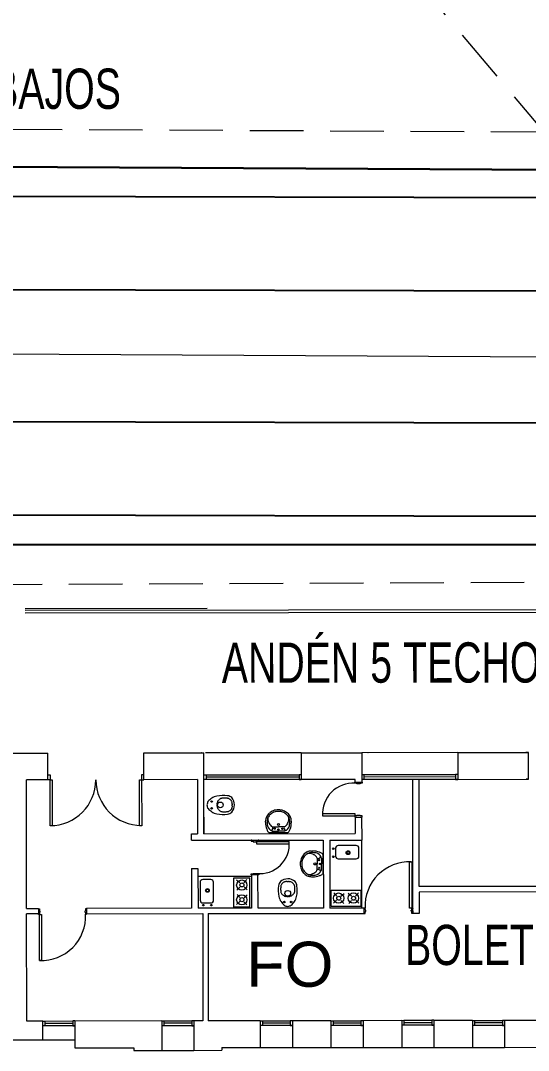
# Model space of a CAD drawing. Header units: millimetres. Extents: x 2669 to 3716, y 1967 to 2664.
# Drawn here: x 3412.91 to 3422.39, y 2214.03 to 2233.24 of the extents above; entities that cross this region are included whole.
import ezdxf

# ---------------------------------------------------------------- set-up
doc = ezdxf.new("R2010")
doc.units = ezdxf.units.MM
doc.linetypes.add('DASHED2', pattern=[0.375, 0.25, -0.125])
for name, color, linetype, lineweight in [('01 Textos', 7, 'Continuous', 15), ('03 Cerramientos', 7, 'Continuous', 15), ('03 Muros', 7, 'Continuous', 13), ('03 Proyecciones', 7, 'Continuous', 20), ('03 Sube', 7, 'Continuous', 15), ('04 Plataformas', 7, 'Continuous', 30), ('05 Bloques', 7, 'Continuous', 5)]:
    doc.layers.add(name, color=color, linetype=linetype, lineweight=lineweight)
doc.layers.add('vías', color=8, linetype='Continuous')
doc.styles.add('ARIAL', font='arial.ttf', dxfattribs={"width": 0.7})
doc.styles.add('ROMANS', font='arial.ttf', dxfattribs={"width": 0.7})
doc.linetypes.add('FENCELINE2', pattern='A,0.25,-0.1,[132,ltypeshp.shx,S=0.1,R=0,X=-0.1,Y=0],-0.1,1', length=1.45)

msp = doc.modelspace()

# ---------------------------------------------------------------- linework, layer by layer
at = {"layer": '03 Cerramientos', "linetype": 'FENCELINE2', "ltscale": 3}
msp.add_line((3400.865, 2227.086), (3424.371, 2226.963), dxfattribs=at)
at = {"layer": '03 Cerramientos'}
for p, q in [((3413, 2222.275), (3416.4, 2222.279)), ((3413, 2222.242), (3422.9, 2222.253)), ((3413, 2222.192), (3430.393, 2222.211)), ((3421.074, 2219.586), (3419.284, 2219.584)), ((3419.404, 2219.584), (3419.394, 2219.584)), ((3422.353, 2219.588), (3422.343, 2219.588)), ((3422.394, 2219.588), (3422.343, 2219.588)), ((3422.353, 2219.588), (3422.394, 2219.588)), ((3422.394, 2219.588), (3422.384, 2219.588)), ((3422.394, 2219.088), (3422.394, 2219.588)), ((3413.424, 2219.078), (3413.424, 2219.578)), ((3413.424, 2219.578), (3413.424, 2219.578)), ((3416.294, 2219.581), (3416.284, 2219.581)), ((3418.154, 2219.583), (3416.364, 2219.581)), ((3413.424, 2219.168), (3413.464, 2219.168)), ((3413.464, 2219.078), (3413.424, 2219.078)), ((3413.424, 2219.078), (3413.424, 2219.078)), ((3413.464, 2219.168), (3413.464, 2219.123)), ((3413.464, 2219.123), (3413.464, 2219.123)), ((3413.464, 2219.123), (3413.464, 2219.123)), ((3413.464, 2219.123), (3413.464, 2219.123)), ((3413.464, 2219.123), (3413.464, 2219.078)), ((3413.465, 2218.218), (3413.464, 2219.078)), ((3413.464, 2219.078), (3413.504, 2219.078)), ((3413.504, 2219.078), (3413.505, 2218.218)), ((3415.135, 2218.22), (3415.134, 2219.08)), ((3415.134, 2219.08), (3415.174, 2219.08)), ((3415.214, 2219.17), (3415.174, 2219.17)), ((3415.174, 2219.17), (3415.174, 2219.125)), ((3415.174, 2219.125), (3415.174, 2219.125)), ((3415.174, 2219.125), (3415.174, 2219.125)), ((3415.174, 2219.125), (3415.174, 2219.125)), ((3415.174, 2219.125), (3415.174, 2219.08)), ((3415.174, 2219.08), (3415.214, 2219.08)), ((3415.174, 2219.08), (3415.175, 2218.22)), ((3415.214, 2219.08), (3415.214, 2219.08)), ((3416.337, 2219.171), (3416.377, 2219.171)), ((3418.155, 2219.083), (3416.338, 2219.081)), ((3416.378, 2219.081), (3416.338, 2219.081)), ((3416.338, 2219.081), (3416.338, 2219.081)), ((3416.377, 2219.171), (3418.115, 2219.173)), ((3416.377, 2219.171), (3416.378, 2219.126)), ((3418.115, 2219.128), (3416.378, 2219.126)), ((3416.378, 2219.126), (3416.378, 2219.126)), ((3416.378, 2219.126), (3416.378, 2219.126)), ((3416.378, 2219.126), (3416.378, 2219.126)), ((3416.378, 2219.126), (3416.378, 2219.081)), ((3418.115, 2219.083), (3416.378, 2219.081)), ((3418.155, 2219.173), (3418.115, 2219.173)), ((3418.115, 2219.173), (3418.115, 2219.128)), ((3418.115, 2219.128), (3418.115, 2219.128)), ((3418.115, 2219.128), (3418.115, 2219.128)), ((3418.115, 2219.128), (3418.115, 2219.128)), ((3418.115, 2219.128), (3418.115, 2219.083)), ((3418.115, 2219.083), (3418.155, 2219.083)), ((3418.155, 2219.083), (3418.155, 2219.083)), ((3419.151, 2219.014), (3419.151, 2219.034)), ((3419.151, 2219.034), (3419.161, 2219.034)), ((3419.191, 2219.014), (3419.151, 2219.014)), ((3419.191, 2219.004), (3419.191, 2219.014)), ((3419.291, 2219.014), (3419.251, 2219.014)), ((3419.251, 2219.014), (3419.251, 2219.004)), ((3419.281, 2219.034), (3419.291, 2219.034)), ((3419.284, 2219.174), (3419.324, 2219.174)), ((3421.074, 2219.086), (3419.284, 2219.084)), ((3419.324, 2219.084), (3419.284, 2219.084)), ((3419.284, 2219.084), (3419.284, 2219.084)), ((3419.291, 2219.034), (3419.291, 2219.014)), ((3419.324, 2219.174), (3421.034, 2219.176)), ((3419.324, 2219.174), (3419.324, 2219.129)), ((3421.034, 2219.131), (3419.324, 2219.129)), ((3419.324, 2219.129), (3419.324, 2219.129)), ((3419.324, 2219.129), (3419.324, 2219.129)), ((3419.324, 2219.129), (3419.324, 2219.129)), ((3419.324, 2219.129), (3419.324, 2219.084)), ((3421.034, 2219.086), (3419.324, 2219.084)), ((3421.074, 2219.176), (3421.034, 2219.176)), ((3421.034, 2219.176), (3421.034, 2219.131)), ((3421.034, 2219.131), (3421.034, 2219.131)), ((3421.034, 2219.131), (3421.034, 2219.131)), ((3421.034, 2219.131), (3421.034, 2219.131)), ((3421.034, 2219.131), (3421.034, 2219.086)), ((3421.034, 2219.086), (3421.074, 2219.086)), ((3421.074, 2219.086), (3421.074, 2219.086)), ((3422.394, 2219.088), (3422.354, 2219.088)), ((3419.251, 2219.004), (3419.191, 2219.004)), ((3419.161, 2218.444), (3418.551, 2218.444)), ((3418.551, 2218.444), (3418.551, 2218.404)), ((3419.161, 2218.404), (3419.161, 2218.444)), ((3418.551, 2218.404), (3419.161, 2218.404)), ((3419.191, 2218.404), (3419.151, 2218.404)), ((3419.151, 2218.404), (3419.151, 2218.384)), ((3419.151, 2218.384), (3419.161, 2218.384)), ((3419.251, 2218.414), (3419.191, 2218.414)), ((3419.191, 2218.414), (3419.191, 2218.404)), ((3419.251, 2218.404), (3419.251, 2218.414)), ((3419.291, 2218.404), (3419.251, 2218.404)), ((3419.281, 2218.384), (3419.291, 2218.384)), ((3419.291, 2218.384), (3419.291, 2218.404)), ((3413.505, 2218.218), (3413.465, 2218.218)), ((3415.175, 2218.22), (3415.135, 2218.22)), ((3417.229, 2217.953), (3417.219, 2217.953)), ((3417.219, 2217.953), (3417.219, 2217.933)), ((3417.219, 2217.933), (3417.259, 2217.933)), ((3417.259, 2217.933), (3417.259, 2217.923)), ((3417.259, 2217.923), (3417.319, 2217.923)), ((3417.319, 2217.923), (3417.319, 2217.933)), ((3417.319, 2217.933), (3417.359, 2217.933)), ((3417.929, 2217.924), (3417.319, 2217.923)), ((3417.319, 2217.923), (3417.319, 2217.883)), ((3417.319, 2217.883), (3417.929, 2217.884)), ((3417.359, 2217.953), (3417.349, 2217.953)), ((3417.359, 2217.933), (3417.359, 2217.953)), ((3417.929, 2217.884), (3417.929, 2217.924)), ((3420.176, 2216.685), (3420.175, 2217.545)), ((3420.175, 2217.545), (3420.215, 2217.545)), ((3420.215, 2217.545), (3420.216, 2216.685)), ((3417.219, 2217.303), (3417.219, 2217.323)), ((3417.219, 2217.323), (3417.259, 2217.323)), ((3417.229, 2217.303), (3417.219, 2217.303)), ((3417.259, 2217.323), (3417.259, 2217.333)), ((3417.259, 2217.333), (3417.319, 2217.333)), ((3417.319, 2217.333), (3417.319, 2217.323)), ((3417.319, 2217.323), (3417.359, 2217.323)), ((3417.359, 2217.303), (3417.349, 2217.303)), ((3417.359, 2217.323), (3417.359, 2217.303)), ((3413.247, 2216.668), (3413.267, 2216.668)), ((3413.247, 2216.568), (3413.247, 2216.578)), ((3413.267, 2216.568), (3413.247, 2216.568)), ((3413.267, 2216.668), (3413.267, 2216.628)), ((3413.267, 2216.628), (3413.277, 2216.628)), ((3413.277, 2216.608), (3413.267, 2216.608)), ((3413.267, 2216.608), (3413.267, 2216.568)), ((3413.267, 2216.568), (3413.307, 2216.568)), ((3413.268, 2215.708), (3413.267, 2216.568)), ((3413.277, 2216.628), (3413.277, 2216.608)), ((3413.307, 2216.568), (3413.308, 2215.708)), ((3414.127, 2216.629), (3414.117, 2216.629)), ((3414.117, 2216.629), (3414.117, 2216.609)), ((3414.117, 2216.609), (3414.127, 2216.609)), ((3414.147, 2216.669), (3414.127, 2216.669)), ((3414.127, 2216.669), (3414.127, 2216.629)), ((3414.127, 2216.609), (3414.127, 2216.569)), ((3414.127, 2216.569), (3414.147, 2216.569)), ((3414.147, 2216.569), (3414.147, 2216.579)), ((3419.347, 2216.684), (3419.327, 2216.684)), ((3419.327, 2216.684), (3419.327, 2216.674)), ((3419.327, 2216.584), (3419.347, 2216.584)), ((3419.347, 2216.644), (3419.347, 2216.684)), ((3419.357, 2216.644), (3419.347, 2216.644)), ((3419.347, 2216.584), (3419.347, 2216.624)), ((3419.347, 2216.624), (3419.357, 2216.624)), ((3419.357, 2216.624), (3419.357, 2216.644)), ((3420.216, 2216.685), (3420.176, 2216.685)), ((3420.206, 2216.625), (3420.206, 2216.645)), ((3420.206, 2216.645), (3420.216, 2216.645)), ((3420.216, 2216.625), (3420.206, 2216.625)), ((3420.216, 2216.645), (3420.216, 2216.685)), ((3420.216, 2216.685), (3420.236, 2216.685)), ((3420.216, 2216.585), (3420.216, 2216.625)), ((3420.236, 2216.585), (3420.216, 2216.585)), ((3420.236, 2216.685), (3420.236, 2216.675)), ((3420.237, 2216.635), (3420.237, 2216.587)), ((3413.308, 2215.708), (3413.268, 2215.708)), ((3420.029, 2214.59), (3420.069, 2214.591)), ((3420.069, 2214.591), (3420.589, 2214.591)), ((3420.069, 2214.591), (3420.069, 2214.546)), ((3420.629, 2214.591), (3420.589, 2214.591)), ((3420.589, 2214.591), (3420.589, 2214.546)), ((3413.329, 2214.578), (3413.369, 2214.578)), ((3413.929, 2214.489), (3413.329, 2214.488)), ((3413.369, 2214.488), (3413.329, 2214.488)), ((3413.329, 2214.488), (3413.329, 2214.488)), ((3413.369, 2214.578), (3413.889, 2214.579)), ((3413.369, 2214.578), (3413.369, 2214.533)), ((3413.889, 2214.534), (3413.369, 2214.533)), ((3413.369, 2214.533), (3413.369, 2214.533)), ((3413.369, 2214.533), (3413.369, 2214.533)), ((3413.369, 2214.533), (3413.369, 2214.533)), ((3413.369, 2214.533), (3413.369, 2214.488)), ((3413.889, 2214.489), (3413.369, 2214.488)), ((3413.929, 2214.579), (3413.889, 2214.579)), ((3413.889, 2214.579), (3413.889, 2214.534)), ((3413.889, 2214.534), (3413.889, 2214.534)), ((3413.889, 2214.534), (3413.889, 2214.534)), ((3413.889, 2214.534), (3413.889, 2214.534)), ((3413.889, 2214.534), (3413.889, 2214.489)), ((3413.889, 2214.489), (3413.929, 2214.489)), ((3413.929, 2214.489), (3413.929, 2214.489)), ((3415.549, 2214.58), (3415.589, 2214.58)), ((3416.149, 2214.491), (3415.549, 2214.49)), ((3415.589, 2214.49), (3415.549, 2214.49)), ((3415.549, 2214.49), (3415.549, 2214.49)), ((3415.589, 2214.58), (3416.109, 2214.581)), ((3415.589, 2214.58), (3415.589, 2214.535)), ((3416.109, 2214.536), (3415.589, 2214.535)), ((3415.589, 2214.535), (3415.589, 2214.535)), ((3415.589, 2214.535), (3415.589, 2214.535)), ((3415.589, 2214.535), (3415.589, 2214.535)), ((3415.589, 2214.535), (3415.589, 2214.49)), ((3416.109, 2214.491), (3415.589, 2214.49)), ((3416.149, 2214.581), (3416.109, 2214.581)), ((3416.109, 2214.581), (3416.109, 2214.536)), ((3416.109, 2214.536), (3416.109, 2214.536)), ((3416.109, 2214.536), (3416.109, 2214.536)), ((3416.109, 2214.536), (3416.109, 2214.536)), ((3416.109, 2214.536), (3416.109, 2214.491)), ((3416.109, 2214.491), (3416.149, 2214.491)), ((3416.149, 2214.491), (3416.149, 2214.491)), ((3417.389, 2214.582), (3417.429, 2214.582)), ((3417.989, 2214.493), (3417.389, 2214.492)), ((3417.429, 2214.492), (3417.389, 2214.492)), ((3417.389, 2214.492), (3417.389, 2214.492)), ((3417.429, 2214.582), (3417.949, 2214.583)), ((3417.429, 2214.582), (3417.429, 2214.537)), ((3417.949, 2214.538), (3417.429, 2214.537)), ((3417.429, 2214.537), (3417.429, 2214.537)), ((3417.429, 2214.537), (3417.429, 2214.537)), ((3417.429, 2214.537), (3417.429, 2214.537)), ((3417.429, 2214.537), (3417.429, 2214.492)), ((3417.949, 2214.493), (3417.429, 2214.492)), ((3417.989, 2214.583), (3417.949, 2214.583)), ((3417.949, 2214.583), (3417.949, 2214.538)), ((3417.949, 2214.538), (3417.949, 2214.538)), ((3417.949, 2214.538), (3417.949, 2214.538)), ((3417.949, 2214.538), (3417.949, 2214.538)), ((3417.949, 2214.538), (3417.949, 2214.493)), ((3417.949, 2214.493), (3417.989, 2214.493)), ((3417.989, 2214.493), (3417.989, 2214.493)), ((3418.709, 2214.584), (3418.749, 2214.584)), ((3419.309, 2214.494), (3418.709, 2214.494)), ((3418.749, 2214.494), (3418.709, 2214.494)), ((3418.709, 2214.494), (3418.709, 2214.494)), ((3418.749, 2214.584), (3419.269, 2214.584)), ((3418.749, 2214.584), (3418.749, 2214.539)), ((3419.269, 2214.539), (3418.749, 2214.539)), ((3418.749, 2214.539), (3418.749, 2214.539)), ((3418.749, 2214.539), (3418.749, 2214.539)), ((3418.749, 2214.539), (3418.749, 2214.539)), ((3418.749, 2214.539), (3418.749, 2214.494)), ((3419.269, 2214.494), (3418.749, 2214.494)), ((3419.309, 2214.584), (3419.269, 2214.584)), ((3419.269, 2214.584), (3419.269, 2214.539)), ((3419.269, 2214.539), (3419.269, 2214.539)), ((3419.269, 2214.539), (3419.269, 2214.539)), ((3419.269, 2214.539), (3419.269, 2214.539)), ((3419.269, 2214.539), (3419.269, 2214.494)), ((3419.269, 2214.494), (3419.309, 2214.494)), ((3419.309, 2214.494), (3419.309, 2214.494)), ((3420.629, 2214.501), (3420.029, 2214.5)), ((3420.069, 2214.501), (3420.029, 2214.5)), ((3420.029, 2214.5), (3420.029, 2214.5)), ((3420.589, 2214.546), (3420.069, 2214.546)), ((3420.069, 2214.546), (3420.069, 2214.546)), ((3420.069, 2214.546), (3420.069, 2214.546)), ((3420.069, 2214.546), (3420.069, 2214.546)), ((3420.069, 2214.546), (3420.069, 2214.501)), ((3420.589, 2214.501), (3420.069, 2214.501)), ((3420.589, 2214.546), (3420.589, 2214.546)), ((3420.589, 2214.546), (3420.589, 2214.546)), ((3420.589, 2214.546), (3420.589, 2214.546)), ((3420.589, 2214.546), (3420.589, 2214.501)), ((3420.589, 2214.501), (3420.629, 2214.501)), ((3420.629, 2214.501), (3420.629, 2214.501)), ((3421.349, 2214.587), (3421.389, 2214.587)), ((3421.949, 2214.497), (3421.349, 2214.497)), ((3421.389, 2214.497), (3421.349, 2214.497)), ((3421.349, 2214.497), (3421.349, 2214.497)), ((3421.389, 2214.587), (3421.909, 2214.587)), ((3421.389, 2214.587), (3421.389, 2214.542)), ((3421.909, 2214.542), (3421.389, 2214.542)), ((3421.389, 2214.542), (3421.389, 2214.542)), ((3421.389, 2214.542), (3421.389, 2214.542)), ((3421.389, 2214.542), (3421.389, 2214.542)), ((3421.389, 2214.542), (3421.389, 2214.497)), ((3421.909, 2214.497), (3421.389, 2214.497)), ((3421.949, 2214.587), (3421.909, 2214.587)), ((3421.909, 2214.587), (3421.909, 2214.542)), ((3421.909, 2214.542), (3421.909, 2214.542)), ((3421.909, 2214.542), (3421.909, 2214.542)), ((3421.909, 2214.542), (3421.909, 2214.542)), ((3421.909, 2214.542), (3421.909, 2214.497)), ((3421.909, 2214.497), (3421.949, 2214.497)), ((3421.949, 2214.497), (3421.949, 2214.497))]:
    msp.add_line(p, q, dxfattribs=at)
at = {"layer": '03 Cerramientos', "linetype": 'Continuous'}
for p, q in [((3413.329, 2214.228), (3413.925, 2214.229)), ((3415.55, 2214.03), (3416.15, 2214.031)), ((3417.389, 2214.082), (3417.989, 2214.083)), ((3418.709, 2214.084), (3419.309, 2214.084)), ((3420.029, 2214.085), (3420.629, 2214.086)), ((3421.349, 2214.087), (3421.949, 2214.087))]:
    msp.add_line(p, q, dxfattribs=at)
at = {"layer": '03 Cerramientos'}
for centre, radius, start, end in [((3413.464, 2219.078), 0.855, 270.061, 0.061), ((3415.174, 2219.08), 0.855, 180.061, 270.061), ((3419.124, 2218.442), 0.574, 86.3093, 183.8127), ((3417.385, 2217.875), 0.546, 263.0567, 5.1556), ((3420.168, 2216.724), 0.823, 87.398, 182.724), ((3413.305, 2216.53), 0.823, 267.398, 2.724)]:
    msp.add_arc(centre, radius, start, end, dxfattribs=at)
at = {"layer": '03 Muros'}
for p, q in [((3418.154, 2219.583), (3419.284, 2219.584)), ((3419.284, 2219.584), (3419.284, 2219.084)), ((3421.074, 2219.586), (3422.394, 2219.588)), ((3421.074, 2219.586), (3421.074, 2219.086)), ((3422.394, 2219.088), (3422.394, 2219.588)), ((3412.177, 2219.577), (3413.424, 2219.578)), ((3413.424, 2219.078), (3413.424, 2219.578)), ((3413.424, 2219.578), (3413.424, 2219.578)), ((3415.214, 2219.58), (3416.334, 2219.581)), ((3415.214, 2219.08), (3415.214, 2219.58)), ((3416.335, 2218.071), (3416.334, 2219.581)), ((3418.154, 2219.583), (3418.155, 2219.083)), ((3413.027, 2216.678), (3413.024, 2219.078)), ((3413.424, 2219.078), (3413.024, 2219.078)), ((3413.424, 2219.078), (3413.194, 2219.078)), ((3416.214, 2219.081), (3415.214, 2219.08)), ((3416.214, 2219.081), (3416.215, 2218.071)), ((3419.161, 2219.084), (3418.155, 2219.083)), ((3419.161, 2219.034), (3419.161, 2219.084)), ((3419.161, 2219.034), (3419.281, 2219.034)), ((3419.284, 2219.084), (3419.284, 2219.034)), ((3420.237, 2216.587), (3420.234, 2219.085)), ((3420.356, 2217.085), (3420.354, 2219.085)), ((3421.074, 2219.086), (3422.394, 2219.088)), ((3416.335, 2218.381), (3416.335, 2218.071)), ((3419.161, 2218.384), (3419.162, 2218.074)), ((3419.161, 2218.384), (3419.281, 2218.384)), ((3419.281, 2218.384), (3419.282, 2217.954)), ((3419.281, 2218.384), (3419.281, 2218.374)), ((3416.105, 2218.071), (3416.215, 2218.071)), ((3416.105, 2217.951), (3416.105, 2218.071)), ((3416.335, 2218.071), (3419.162, 2218.074)), ((3416.105, 2217.951), (3418.565, 2217.954)), ((3418.565, 2217.954), (3418.567, 2216.684)), ((3418.685, 2217.954), (3418.687, 2216.684)), ((3418.685, 2217.954), (3419.282, 2217.954)), ((3416.106, 2217.421), (3416.226, 2217.421)), ((3416.106, 2217.421), (3416.107, 2216.681)), ((3416.226, 2217.421), (3416.227, 2216.681)), ((3417.346, 2217.303), (3417.226, 2217.303)), ((3417.226, 2217.303), (3417.227, 2216.682)), ((3417.347, 2216.682), (3417.346, 2217.303)), ((3423.276, 2217.089), (3420.356, 2217.085)), ((3423.276, 2216.989), (3420.356, 2216.985)), ((3420.356, 2216.985), (3420.357, 2216.587)), ((3413.027, 2216.678), (3413.247, 2216.678)), ((3413.247, 2216.578), (3413.027, 2216.578)), ((3413.029, 2214.578), (3413.027, 2216.578)), ((3413.247, 2216.678), (3413.247, 2216.578)), ((3416.107, 2216.681), (3414.147, 2216.679)), ((3414.147, 2216.679), (3414.147, 2216.579)), ((3414.147, 2216.579), (3416.317, 2216.581)), ((3417.227, 2216.682), (3416.227, 2216.681)), ((3416.317, 2216.581), (3416.319, 2214.581)), ((3416.417, 2216.581), (3419.327, 2216.584)), ((3416.417, 2216.581), (3416.419, 2214.581)), ((3418.567, 2216.684), (3417.347, 2216.682)), ((3419.327, 2216.684), (3418.687, 2216.684)), ((3419.327, 2216.584), (3419.327, 2216.684)), ((3420.357, 2216.587), (3420.237, 2216.587)), ((3418.709, 2214.589), (3418.709, 2214.084)), ((3420.029, 2214.59), (3420.029, 2214.085)), ((3413.329, 2214.578), (3413.029, 2214.578)), ((3413.329, 2214.228), (3413.329, 2214.578)), ((3415.549, 2214.58), (3413.925, 2214.578)), ((3413.925, 2214.578), (3413.926, 2214.079)), ((3415.549, 2214.58), (3415.55, 2214.03)), ((3416.319, 2214.581), (3416.149, 2214.581)), ((3416.149, 2214.581), (3416.15, 2214.031)), ((3417.389, 2214.582), (3416.419, 2214.581)), ((3417.389, 2214.587), (3417.389, 2214.082)), ((3418.709, 2214.584), (3417.989, 2214.583)), ((3417.989, 2214.583), (3417.989, 2214.083)), ((3420.029, 2214.585), (3419.309, 2214.584)), ((3419.309, 2214.584), (3419.309, 2214.084)), ((3421.349, 2214.587), (3420.629, 2214.586)), ((3420.629, 2214.586), (3420.629, 2214.086)), ((3421.349, 2214.587), (3421.349, 2214.087)), ((3423.039, 2214.588), (3421.949, 2214.587)), ((3421.949, 2214.587), (3421.949, 2214.087)), ((3412.76, 2214.227), (3413.329, 2214.228)), ((3413.926, 2214.079), (3415.029, 2214.08)), ((3415.029, 2214.08), (3415.03, 2214.03)), ((3415.03, 2214.03), (3415.55, 2214.03)), ((3416.15, 2214.031), (3416.67, 2214.032)), ((3416.669, 2214.082), (3417.389, 2214.082)), ((3416.669, 2214.082), (3416.67, 2214.032)), ((3417.989, 2214.083), (3418.709, 2214.084)), ((3419.309, 2214.084), (3420.029, 2214.085)), ((3420.629, 2214.086), (3421.349, 2214.087)), ((3421.949, 2214.087), (3422.669, 2214.088))]:
    msp.add_line(p, q, dxfattribs=at)
at = {"layer": '03 Proyecciones', "linetype": 'DASHED2', "ltscale": 4}
for p, q in [((3432.458, 2219.598), (3419.98, 2234.372)), ((3422.693, 2231.16), (3385.308, 2231.353)), ((3385.317, 2222.599), (3429.755, 2222.799))]:
    msp.add_line(p, q, dxfattribs=at)
at = {"layer": '04 Plataformas'}
for p, q in [((3423.285, 2230.458), (3230.892, 2231.454)), ((3216.451, 2223.353), (3429.127, 2223.469))]:
    msp.add_line(p, q, dxfattribs=at)
at = {"layer": '05 Bloques'}
for p, q in [((3416.585, 2218.624), (3416.586, 2218.641)), ((3416.585, 2218.624), (3416.585, 2218.609)), ((3416.865, 2218.624), (3416.863, 2218.642)), ((3416.865, 2218.624), (3416.865, 2218.609)), ((3416.585, 2218.594), (3416.585, 2218.609)), ((3416.585, 2218.594), (3416.586, 2218.576)), ((3416.865, 2218.594), (3416.863, 2218.576)), ((3416.865, 2218.594), (3416.865, 2218.609)), ((3417.551, 2218.097), (3417.906, 2218.098)), ((3417.551, 2218.097), (3417.551, 2218.097)), ((3417.618, 2218.122), (3417.728, 2218.123)), ((3417.622, 2218.202), (3417.728, 2218.203)), ((3417.834, 2218.203), (3417.728, 2218.203)), ((3417.838, 2218.123), (3417.728, 2218.123)), ((3419.287, 2216.684), (3419.285, 2217.954)), ((3418.554, 2217.687), (3418.555, 2217.332)), ((3418.554, 2217.687), (3418.554, 2217.687)), ((3418.795, 2217.803), (3418.795, 2217.653)), ((3419.18, 2217.853), (3418.845, 2217.853)), ((3419.23, 2217.653), (3419.23, 2217.803)), ((3418.449, 2217.615), (3418.449, 2217.509)), ((3418.45, 2217.403), (3418.449, 2217.509)), ((3418.529, 2217.619), (3418.529, 2217.51)), ((3418.53, 2217.4), (3418.529, 2217.51)), ((3418.845, 2217.603), (3419.18, 2217.603)), ((3417.226, 2217.274), (3416.226, 2217.273)), ((3416.266, 2217.167), (3416.267, 2216.832)), ((3416.466, 2217.217), (3416.316, 2217.217)), ((3416.517, 2216.832), (3416.516, 2217.167)), ((3416.893, 2217.251), (3417.193, 2217.252)), ((3416.893, 2216.701), (3416.893, 2217.251)), ((3417.005, 2217.154), (3416.946, 2217.208)), ((3417.082, 2217.157), (3417.136, 2217.216)), ((3417.193, 2216.702), (3417.193, 2217.252)), ((3417.887, 2217.181), (3417.869, 2217.18)), ((3417.887, 2217.181), (3417.901, 2217.181)), ((3417.916, 2217.181), (3417.902, 2217.181)), ((3417.916, 2217.181), (3417.934, 2217.18)), ((3417.008, 2217.077), (3416.954, 2217.018)), ((3417.008, 2216.882), (3416.955, 2216.941)), ((3417.086, 2217.08), (3417.145, 2217.026)), ((3417.086, 2216.879), (3417.145, 2216.933)), ((3417.887, 2216.902), (3417.869, 2216.903)), ((3417.887, 2216.902), (3417.902, 2216.902)), ((3417.917, 2216.902), (3417.902, 2216.902)), ((3417.917, 2216.902), (3417.934, 2216.903)), ((3418.714, 2217.021), (3419.264, 2217.022)), ((3418.715, 2216.721), (3418.714, 2217.021)), ((3418.818, 2216.91), (3418.764, 2216.968)), ((3418.895, 2216.906), (3418.954, 2216.96)), ((3419.089, 2216.906), (3419.031, 2216.96)), ((3419.167, 2216.91), (3419.221, 2216.969)), ((3419.264, 2217.022), (3419.265, 2216.722)), ((3416.317, 2216.782), (3416.467, 2216.782)), ((3417.005, 2216.805), (3416.946, 2216.751)), ((3417.083, 2216.802), (3417.137, 2216.743)), ((3418.715, 2216.721), (3419.265, 2216.722)), ((3418.814, 2216.832), (3418.756, 2216.778)), ((3418.892, 2216.829), (3418.946, 2216.77)), ((3419.093, 2216.829), (3419.039, 2216.77)), ((3419.17, 2216.832), (3419.229, 2216.779)), ((3417.193, 2216.702), (3416.893, 2216.701))]:
    msp.add_line(p, q, dxfattribs=at)
for centre, radius in [((3416.48, 2218.672), 0.0141), ((3416.643, 2218.609), 0.0535), ((3416.48, 2218.545), 0.0141), ((3417.728, 2218.243), 0.02), ((3417.657, 2218.167), 0.0125), ((3417.728, 2218.148), 0.0125), ((3417.802, 2218.164), 0.0125), ((3418.751, 2217.792), 0.015), ((3419.027, 2217.718), 0.035), ((3419.027, 2217.718), 0.025), ((3418.409, 2217.509), 0.02), ((3418.485, 2217.58), 0.0125), ((3418.504, 2217.509), 0.0125), ((3418.752, 2217.642), 0.015), ((3418.488, 2217.436), 0.0125), ((3417.043, 2217.114), 0.0957), ((3417.045, 2217.117), 0.0375), ((3416.402, 2217.014), 0.035), ((3416.402, 2217.014), 0.025), ((3417.043, 2216.839), 0.0957), ((3417.902, 2216.96), 0.0535), ((3418.852, 2216.871), 0.0957), ((3418.855, 2216.869), 0.0375), ((3419.127, 2216.872), 0.0957), ((3419.13, 2216.869), 0.0375), ((3416.327, 2216.739), 0.015), ((3416.477, 2216.739), 0.015), ((3417.046, 2216.842), 0.0375), ((3417.838, 2216.797), 0.0141), ((3417.966, 2216.797), 0.0141)]:
    msp.add_circle(centre, radius, dxfattribs=at)
for centre, radius, start, end in [((3416.581, 2218.589), 0.188, 153.1125, 173.9225), ((3416.721, 2218.39), 0.419, 124.7085, 137.3528), ((3416.642, 2218.487), 0.294, 102.8369, 122.8495), ((3416.701, 2218.134), 0.652, 83.1602, 100.9346), ((3416.346, 2218.722), 0.254, 341.3885, 347.9751), ((3416.528, 2218.709), 0.0766, 329.3854, 341.3885), ((3416.524, 2218.753), 0.102, 317.9264, 329.3854), ((3416.515, 2218.822), 0.156, 308.6408, 317.9264), ((3416.536, 2218.879), 0.187, 300.3241, 308.6408), ((3416.646, 2218.768), 0.0358, 281.2406, 300.3241), ((3416.654, 2218.842), 0.105, 275.5552, 281.2406), ((3416.634, 2219.432), 0.694, 273.3481, 275.5552), ((3416.701, 2218.899), 0.158, 270.061, 273.3481), ((3416.724, 2219.124), 0.383, 267.9508, 270.061), ((3416.724, 2219.124), 0.383, 270.061, 272.1712), ((3416.748, 2218.899), 0.158, 266.7739, 270.061), ((3416.814, 2219.432), 0.694, 264.5668, 266.7739), ((3416.795, 2218.842), 0.105, 258.8814, 264.5668), ((3416.759, 2218.631), 0.151, 49.5794, 82.7093), ((3416.803, 2218.769), 0.0358, 239.7979, 258.8814), ((3416.912, 2218.88), 0.187, 231.4812, 239.7979), ((3416.934, 2218.823), 0.156, 222.1956, 231.4812), ((3416.925, 2218.753), 0.102, 210.7366, 222.1956), ((3416.921, 2218.709), 0.0766, 198.7335, 210.7366), ((3417.103, 2218.723), 0.254, 192.1469, 198.7335), ((3416.711, 2218.615), 0.196, 358.1905, 41.8906), ((3416.581, 2218.629), 0.189, 186.2843, 206.9978), ((3416.721, 2218.828), 0.419, 222.7691, 235.4135), ((3416.642, 2218.73), 0.294, 237.2725, 257.2851), ((3416.7, 2219.084), 0.652, 259.1874, 276.9618), ((3416.346, 2218.495), 0.254, 12.1469, 18.7335), ((3416.528, 2218.509), 0.0766, 18.7335, 30.7366), ((3416.525, 2218.465), 0.102, 30.7366, 42.1956), ((3416.516, 2218.395), 0.156, 42.1956, 51.4812), ((3416.537, 2218.338), 0.187, 51.4812, 59.7979), ((3416.647, 2218.449), 0.0358, 59.7979, 78.8814), ((3416.655, 2218.376), 0.105, 78.8814, 84.5668), ((3416.636, 2217.785), 0.694, 84.5668, 86.7739), ((3416.702, 2218.319), 0.158, 86.7739, 90.061), ((3416.725, 2218.094), 0.383, 90.061, 92.1712), ((3416.725, 2218.094), 0.383, 87.9508, 90.061), ((3416.748, 2218.319), 0.158, 90.061, 93.3481), ((3416.815, 2217.786), 0.694, 93.3481, 95.5552), ((3416.795, 2218.376), 0.105, 95.5552, 101.2406), ((3416.759, 2218.587), 0.151, 277.4127, 310.5426), ((3416.803, 2218.449), 0.0358, 101.2406, 120.3241), ((3416.913, 2218.338), 0.187, 120.3241, 128.6408), ((3416.934, 2218.395), 0.156, 128.6408, 137.9264), ((3416.925, 2218.465), 0.102, 137.9264, 149.3854), ((3416.922, 2218.509), 0.0766, 149.3854, 161.3885), ((3417.104, 2218.495), 0.254, 161.3885, 167.9751), ((3416.711, 2218.603), 0.196, 318.2314, 1.9315), ((3416.906, 2218.609), 0.000649, 1.9315, 358.1905), ((3417.699, 2218.295), 0.214, 131.2469, 154.7287), ((3417.699, 2218.295), 0.184, 131.2469, 154.7287), ((3417.717, 2218.275), 0.241, 109.9834, 131.2469), ((3417.717, 2218.275), 0.211, 109.9834, 131.2469), ((3417.728, 2218.244), 0.274, 90.061, 109.9834), ((3417.728, 2218.244), 0.244, 90.061, 109.9834), ((3417.728, 2218.244), 0.274, 70.1386, 90.061), ((3417.728, 2218.244), 0.244, 70.1386, 90.061), ((3417.739, 2218.275), 0.211, 48.8751, 70.1386), ((3417.739, 2218.275), 0.241, 48.8751, 70.1386), ((3417.757, 2218.295), 0.184, 25.3933, 48.8751), ((3417.757, 2218.295), 0.214, 25.3933, 48.8751), ((3417.114, 2218.307), 0.374, 356.7558, 0.061), ((3417.861, 2218.286), 0.374, 180.061, 199.9834), ((3417.672, 2218.307), 0.184, 154.7287, 180.061), ((3417.861, 2218.286), 0.344, 176.6081, 180.061), ((3417.861, 2218.286), 0.344, 180.061, 191.0906), ((3417.672, 2218.307), 0.154, 154.7287, 180.3745), ((3417.861, 2218.286), 0.344, 170.3307, 170.4784), ((3417.621, 2218.347), 0.09, 146.5594, 189.3488), ((3417.735, 2218.365), 0.206, 189.3488, 204.1823), ((3417.751, 2218.373), 0.224, 204.1823, 225.2453), ((3417.704, 2218.373), 0.224, 314.8767, 335.9396), ((3417.721, 2218.365), 0.206, 335.9396, 350.7732), ((3417.835, 2218.347), 0.09, 350.7732, 33.5626), ((3417.783, 2218.308), 0.154, 359.7475, 25.3933), ((3417.595, 2218.286), 0.344, 349.0314, 0.061), ((3417.595, 2218.286), 0.344, 9.6436, 9.7913), ((3417.595, 2218.286), 0.344, 0.061, 3.5139), ((3417.595, 2218.286), 0.374, 340.1386, 0.061), ((3417.783, 2218.308), 0.184, 0.061, 25.3933), ((3417.595, 2218.286), 0.374, 0.061, 3.3662), ((3417.83, 2218.275), 0.341, 199.9834, 209.4199), ((3417.668, 2218.263), 0.151, 196.4114, 246.4013), ((3417.551, 2218.117), 0.02, 209.4199, 270.0611), ((3417.717, 2218.34), 0.241, 228.8751, 229.4233), ((3417.571, 2218.184), 0.0542, 291.3383, 19.9498), ((3417.622, 2218.242), 0.04, 225.2453, 270.061), ((3417.618, 2218.147), 0.025, 246.4013, 270.3494), ((3417.618, 2218.212), 0.09, 269.5702, 270.061), ((3417.885, 2218.184), 0.0542, 160.1722, 248.7837), ((3417.834, 2218.243), 0.04, 270.061, 314.8767), ((3417.838, 2218.148), 0.025, 269.7726, 293.7207), ((3417.838, 2218.213), 0.09, 270.061, 270.5517), ((3417.788, 2218.263), 0.151, 293.7207, 343.7106), ((3417.906, 2218.118), 0.02, 270.0609, 330.7021), ((3417.626, 2218.275), 0.341, 330.7021, 340.1386), ((3418.377, 2217.521), 0.241, 138.8751, 160.1386), ((3418.357, 2217.538), 0.214, 115.3933, 138.8751), ((3418.357, 2217.538), 0.184, 115.3933, 138.8751), ((3418.305, 2217.616), 0.09, 80.7732, 123.5626), ((3418.344, 2217.565), 0.184, 90.061, 115.3933), ((3418.344, 2217.565), 0.154, 89.7475, 115.3933), ((3418.366, 2217.376), 0.344, 99.6436, 99.7913), ((3418.287, 2217.502), 0.206, 65.9396, 80.7732), ((3418.344, 2218.123), 0.374, 270.061, 273.3662), ((3418.366, 2217.376), 0.344, 90.061, 93.5139), ((3418.366, 2217.376), 0.374, 70.1386, 90.061), ((3418.366, 2217.376), 0.344, 79.0314, 90.061), ((3418.279, 2217.486), 0.224, 44.8767, 65.9396), ((3418.389, 2217.569), 0.151, 23.7207, 73.7106), ((3418.377, 2217.407), 0.341, 60.7021, 70.1386), ((3418.312, 2217.521), 0.241, 40.6987, 41.2469), ((3418.534, 2217.687), 0.02, 0.0609, 60.7021), ((3418.845, 2217.803), 0.05, 90.061, 180.061), ((3419.18, 2217.803), 0.05, 0.061, 90.061), ((3418.408, 2217.509), 0.274, 160.1386, 180.061), ((3418.408, 2217.509), 0.274, 180.061, 199.9834), ((3418.408, 2217.509), 0.244, 160.1386, 180.061), ((3418.408, 2217.509), 0.244, 180.061, 199.9834), ((3418.377, 2217.521), 0.211, 138.8751, 160.1386), ((3418.409, 2217.615), 0.04, 0.061, 44.8767), ((3418.468, 2217.667), 0.0542, 250.1722, 338.7837), ((3418.504, 2217.62), 0.025, 359.7726, 23.7207), ((3418.439, 2217.619), 0.09, 0.061, 0.5517), ((3418.845, 2217.653), 0.05, 180.061, 270.061), ((3419.18, 2217.653), 0.05, 270.061, 0.061), ((3418.377, 2217.498), 0.241, 199.9834, 221.2469), ((3418.377, 2217.498), 0.211, 199.9834, 221.2469), ((3418.357, 2217.481), 0.214, 221.2469, 244.7287), ((3418.357, 2217.481), 0.184, 221.2469, 244.7287), ((3418.305, 2217.402), 0.09, 236.5594, 279.3488), ((3418.345, 2217.454), 0.184, 244.7287, 270.061), ((3418.345, 2217.454), 0.154, 244.7287, 270.3745), ((3418.366, 2217.642), 0.344, 260.3307, 260.4784), ((3418.287, 2217.516), 0.206, 279.3488, 294.1823), ((3418.366, 2217.642), 0.344, 266.6081, 270.061), ((3418.366, 2217.642), 0.344, 270.061, 281.0906), ((3418.366, 2217.642), 0.374, 270.061, 289.9834), ((3418.279, 2217.533), 0.224, 294.1823, 315.2453), ((3418.389, 2217.45), 0.151, 286.4114, 336.4013), ((3418.41, 2217.403), 0.04, 315.2453, 0.061), ((3418.468, 2217.352), 0.0542, 21.3383, 109.9498), ((3418.377, 2217.611), 0.341, 289.9834, 299.4199), ((3418.505, 2217.399), 0.025, 336.4013, 0.3494), ((3418.44, 2217.4), 0.09, 359.5702, 0.061), ((3418.535, 2217.332), 0.02, 299.4199, 0.0611), ((3416.316, 2217.167), 0.05, 90.061, 180.061), ((3416.466, 2217.167), 0.05, 0.061, 90.061), ((3418.377, 2217.024), 0.652, 173.1602, 190.9346), ((3417.879, 2217.082), 0.151, 139.5794, 172.7093), ((3417.895, 2217.034), 0.196, 88.1905, 131.8906), ((3418.463, 2217.026), 0.694, 174.5668, 176.7739), ((3417.876, 2217.081), 0.105, 168.8814, 174.5668), ((3417.808, 2217.095), 0.0358, 149.7979, 168.8814), ((3417.939, 2217.019), 0.187, 141.4812, 149.7979), ((3417.914, 2217.038), 0.156, 132.1956, 141.4812), ((3417.879, 2217.078), 0.102, 120.7366, 132.1956), ((3417.865, 2217.1), 0.0766, 108.7335, 120.7366), ((3417.922, 2216.932), 0.254, 102.1469, 108.7335), ((3417.902, 2217.23), 0.000649, 91.9315, 88.1905), ((3417.908, 2217.034), 0.196, 48.2314, 91.9315), ((3417.881, 2216.932), 0.254, 71.3885, 77.9751), ((3417.938, 2217.1), 0.0766, 59.3854, 71.3885), ((3417.925, 2217.078), 0.102, 47.9264, 59.3854), ((3417.889, 2217.038), 0.156, 38.6408, 47.9264), ((3417.864, 2217.019), 0.187, 30.3241, 38.6408), ((3417.995, 2217.095), 0.0358, 11.2406, 30.3241), ((3417.928, 2217.081), 0.105, 5.5552, 11.2406), ((3417.341, 2217.024), 0.694, 3.3481, 5.5552), ((3417.924, 2217.082), 0.151, 7.4127, 40.5426), ((3417.427, 2217.023), 0.652, 349.1874, 6.9618), ((3418.366, 2217.642), 0.374, 266.7558, 270.061), ((3418.023, 2216.965), 0.294, 192.8369, 212.8495), ((3417.927, 2217.056), 0.158, 176.7739, 180.061), ((3418.152, 2217.056), 0.383, 180.061, 182.1712), ((3418.152, 2217.028), 0.383, 177.9508, 180.061), ((3417.927, 2217.027), 0.158, 180.061, 183.3481), ((3418.463, 2217.059), 0.694, 183.3481, 185.5552), ((3417.876, 2217.002), 0.105, 185.5552, 191.2406), ((3417.808, 2216.988), 0.0358, 191.2406, 210.3241), ((3417.939, 2217.065), 0.187, 210.3241, 218.6408), ((3417.914, 2217.045), 0.156, 218.6408, 227.9264), ((3417.879, 2217.005), 0.102, 227.9264, 239.3854), ((3417.865, 2216.983), 0.0766, 239.3854, 251.3885), ((3417.922, 2217.151), 0.254, 251.3885, 257.9751), ((3417.881, 2217.151), 0.254, 282.1469, 288.7335), ((3417.938, 2216.983), 0.0766, 288.7335, 300.7366), ((3417.925, 2217.006), 0.102, 300.7366, 312.1956), ((3417.889, 2217.045), 0.156, 312.1956, 321.4812), ((3417.864, 2217.065), 0.187, 321.4812, 329.7979), ((3417.995, 2216.988), 0.0358, 329.7979, 348.8814), ((3417.78, 2216.965), 0.294, 327.2725, 347.2851), ((3417.928, 2217.002), 0.105, 348.8814, 354.5668), ((3417.341, 2217.058), 0.694, 354.5668, 356.7739), ((3417.876, 2217.056), 0.158, 0.061, 3.3481), ((3417.651, 2217.055), 0.383, 357.9508, 0.061), ((3417.651, 2217.027), 0.383, 0.061, 2.1712), ((3417.876, 2217.027), 0.158, 356.7739, 0.061), ((3416.317, 2216.832), 0.05, 180.061, 270.061), ((3416.467, 2216.832), 0.05, 270.061, 0.061), ((3418.121, 2217.045), 0.419, 214.7085, 227.3528), ((3417.922, 2216.905), 0.189, 243.1242, 263.8377), ((3417.882, 2216.904), 0.188, 276.1995, 297.0095), ((3417.683, 2217.044), 0.419, 312.7691, 325.4135)]:
    msp.add_arc(centre, radius, start, end, dxfattribs=at)
at = {"layer": 'vías'}
for p, q in [((3422.952, 2229.933), (3216.151, 2230.411)), ((3422.948, 2228.193), (3216.152, 2228.671)), ((3422.943, 2225.733), (3216.154, 2226.211)), ((3422.938, 2223.993), (3216.156, 2224.471))]:
    msp.add_line(p, q, dxfattribs=at)

# ---------------------------------------------------------------- texts
at = {"layer": '01 Textos', "style": 'ROMANS', "width": 0.7}
for s, p in [('ANDÉN 4 TECHOS BAJOS', (3405.742, 2231.587)), ('ANDÉN 5 TECHOS BAJOS', (3416.671, 2220.887)), ('BOLETERÍA', (3420.092, 2215.622))]:
    msp.add_text(s, height=0.75, rotation=0.061, dxfattribs=at).set_placement(p)
at = {"layer": '03 Sube', "color": 7, "lineweight": 30, "ltscale": 10, "style": 'ARIAL'}
msp.add_text('FO', height=0.84, rotation=0.061, dxfattribs=at).set_placement((3417.126, 2215.216))

doc.saveas('drawing.dxf')
